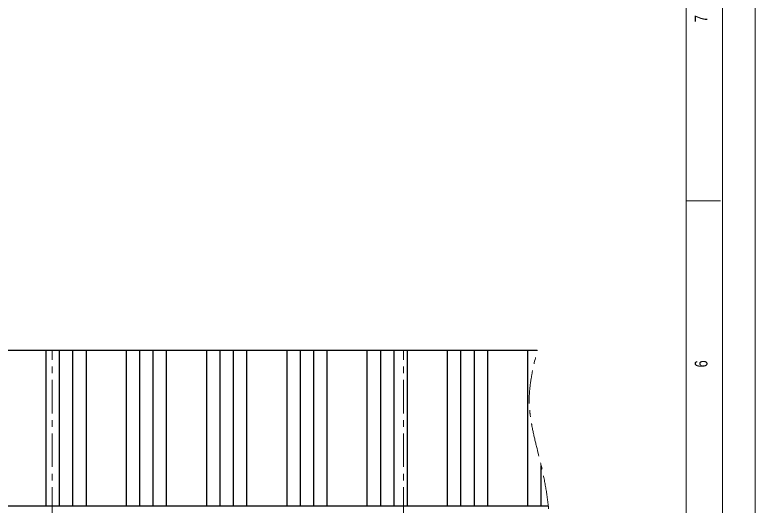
# Model space of a CAD drawing. Header units: millimetres. Extents: x 3220 to 226993, y 817 to 176024.
# Drawn here: x 174432 to 184975, y 25559 to 32553 of the extents above; entities that cross this region are included whole.
import ezdxf

# ---------------------------------------------------------------- set-up
doc = ezdxf.new("R2010")
doc.units = ezdxf.units.MM
doc.linetypes.add('AXES', pattern=[50.8, 31.75, -6.35, 6.35, -6.35])
doc.layers.add('Axe', color=1, linetype='AXES', lineweight=9)
doc.styles.add('SLDTEXTSTYLE0', font='TXT', dxfattribs={"width": 0.75})

# ---------------------------------------------------------------- blocks, each defined once
blk = doc.blocks.new('SECTION E-F')
h = blk.add_hatch()
h.set_pattern_fill('ANSI34', color=76, scale=60, angle=45)
h.paths.add_polyline_path([(25000, 8219), (24250, 8219), (24250, 6000), (25000, 6000)])
h.paths.add_polyline_path([(30000, 8219), (25000, 8219), (25000, 6000), (25150, 6000), (30000, 6000)])
edge = h.paths.add_edge_path()
edge.add_spline(control_points=[(32065, 6000), (32044, 6184), (31955, 6692), (31715, 7425), (31849, 7984), (31906, 8219)], knot_values=[6114.072042, 6114.072042, 6114.072042, 6114.072042, 6667.775317, 7650.016117, 8363.52173, 8363.52173, 8363.52173, 8363.52173], degree=3, periodic=0)
edge.add_line((31906, 8219), (30000, 8219))
edge.add_line((30000, 8219), (30000, 6000))
edge.add_line((30000, 6000), (32065, 6000))
at = {"color": 76}
blk.add_lwpolyline([(32065, 6000), (24250, 6000), (24250, 8219), (31906, 8219)], dxfattribs=at)
at = {"layer": 'Axe', "ltscale": 15}
for p, q in [((25000, -300), (25000, 8219)), ((30000, -300), (30000, 8219))]:
    blk.add_line(p, q, dxfattribs=at)
blk.add_spline([(32500, 0), (31779, 2718), (32093, 5400), (31970, 6549), (31792, 7515), (31906, 8219)], degree=3, dxfattribs=at)
blk = doc.blocks.new('A2 E1-50')
at = {"color": 1, "linetype": 'Continuous', "lineweight": 18}
blk.add_line((-28363.1, 485.3), (-485.3, 485.3), dxfattribs=at)
at = {"color": 5, "linetype": 'Continuous', "lineweight": 15}
blk.add_line((-14480.4, 486), (-14480.4, 243.3), dxfattribs=at)
at = {"linetype": 'Continuous', "lineweight": 18}
blk.add_line((-28619.2, 230.6), (-232.1, 230.6), dxfattribs=at)
at = {"color": 1, "linetype": 'Continuous', "lineweight": 15}
blk.add_line((-28847.4, 0), (0, 0), dxfattribs=at)
at = {"color": 5, "linetype": 'Continuous', "lineweight": 15, "char_height": 89.9, "attachment_point": 1, "style": 'SLDTEXTSTYLE0'}
for s, insert in [('6', (-15650.8, 425.6)), ('7', (-13224.5, 425.6))]:
    blk.add_mtext(s, dxfattribs=dict(at, insert=insert))

msp = doc.modelspace()

# ---------------------------------------------------------------- block references
at = {"xscale": 2.024564718585504, "yscale": 2.024564718585504, "zscale": 2.024564718585504, "rotation": 90}
msp.add_blockref('A2 E1-50', (184974.5, 59220.8), dxfattribs=at)
at = {"color": 4}
msp.add_blockref('SECTION E-F', (149964.8, 19559.3), dxfattribs=at)

doc.saveas('drawing.dxf')
